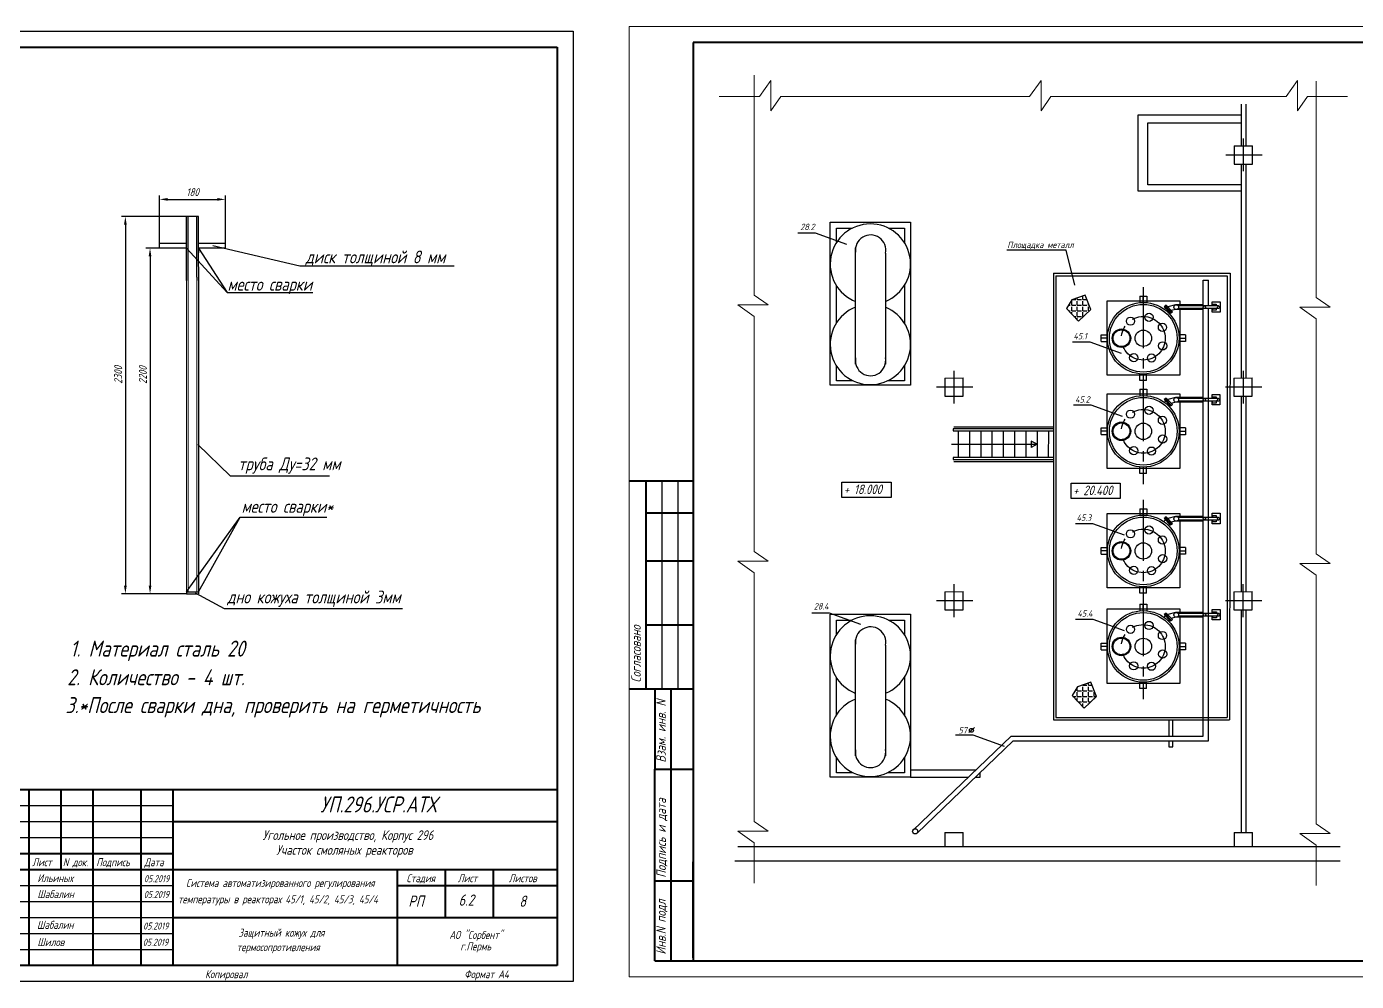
# Model space of a CAD drawing. Header units: millimetres. Extents: x -14 to 2659, y -2986 to -401.
# Drawn here: x 1185.8 to 1601.3, y -1104.3 to -805.9 of the extents above; entities that cross this region are included whole.
import ezdxf

# ---------------------------------------------------------------- set-up
doc = ezdxf.new("R2010")
doc.units = ezdxf.units.MM
doc.linetypes.add('CENTER2', pattern=[28.575, 19.05, -3.175, 3.175, -3.175])
doc.layers.get('0').update_dxf_attribs({"lineweight": 20})
for name, color, linetype, lineweight in [('MAIN', 7, 'Continuous', 50), ('Основная', 7, 'Continuous', 50), ('Тонкая', 7, 'Continuous', 20)]:
    doc.layers.add(name, color=color, linetype=linetype, lineweight=lineweight)
doc.layers.add('АСУТП', color=7, linetype='Continuous')
doc.styles.add('GOST тип А', font='GOST_A.TTF', dxfattribs={"oblique": 15})
doc.styles.add('ЕСКД', font='GOST_A.TTF', dxfattribs={"oblique": 15})
doc.dimstyles.new('ISO-25', dxfattribs={"dimtxt": 2.5, "dimasz": 2.5, "dimexe": 1.25, "dimexo": 0, "dimgap": 1, "dimtad": 1, "dimlfac": 20, "dimtxsty": 'ЕСКД', "dimcen": 2.5, "dimadec": 0, "dimazin": 0, "dimtfac": 1, "dimtmove": 0, "dimatfit": 0, "dimfxl": 1.25, "dimarcsym": 0})
pattern_1 = [(0, (1072.317, -26.7868), (0, 1.74625), [1.27, -0.47625]), (90, (1072.317, -26.7868), (-1.74625, 1e-16), [1.27, -0.47625])]

# ---------------------------------------------------------------- blocks, each defined once
blk = doc.blocks.new('*D32')
at = {"color": 0, "lineweight": -2}
for p, q in [((1223.69, -865.21), (1215.44, -865.21)), ((1216.69, -867.71), (1216.69, -980.59)), ((1223.15, -983.09), (1215.44, -983.09))]:
    blk.add_line(p, q, dxfattribs=at)
at = {"color": 0, "lineweight": -3}
for points in [[(1216.27, -867.71), (1217.11, -867.71), (1216.69, -865.21)], [(1216.27, -980.59), (1217.11, -980.59), (1216.69, -983.09)]]:
    blk.add_solid(points, dxfattribs=at)
at = {"layer": 'Defpoints', "color": 0, "lineweight": -3}
for p in [(1223.69, -865.21), (1216.69, -983.09), (1223.15, -983.09)]:
    blk.add_point(p, dxfattribs=at)
at = {"color": 0, "lineweight": -3, "insert": (1214.44, -914.69), "char_height": 2.5, "attachment_point": 5, "rotation": 90, "style": 'ЕСКД'}
blk.add_mtext('2300', dxfattribs=at)
blk = doc.blocks.new('*D33')
at = {"color": 0, "lineweight": -2}
for p, q in [((1224.4, -875.11), (1223.15, -875.11)), ((1224.4, -877.61), (1224.4, -980.59)), ((1229.47, -983.09), (1223.15, -983.09))]:
    blk.add_line(p, q, dxfattribs=at)
at = {"color": 0, "lineweight": -3}
for points in [[(1223.98, -877.61), (1224.81, -877.61), (1224.4, -875.11)], [(1223.98, -980.59), (1224.81, -980.59), (1224.4, -983.09)]]:
    blk.add_solid(points, dxfattribs=at)
at = {"layer": 'Defpoints', "color": 0, "lineweight": -3}
for p in [(1224.4, -875.11), (1224.4, -983.09), (1229.47, -983.09)]:
    blk.add_point(p, dxfattribs=at)
at = {"color": 0, "lineweight": -3, "insert": (1222.15, -914.76), "char_height": 2.5, "attachment_point": 5, "rotation": 90, "style": 'ЕСКД'}
blk.add_mtext('2200', dxfattribs=at)
blk = doc.blocks.new('*D31')
at = {"color": 0, "lineweight": -2}
for p, q in [((1227.37, -873.5), (1227.37, -858.6)), ((1229.87, -859.85), (1245.43, -859.85)), ((1247.93, -873.5), (1247.93, -858.6))]:
    blk.add_line(p, q, dxfattribs=at)
at = {"color": 0, "lineweight": -3}
for points in [[(1229.87, -859.43), (1229.87, -860.27), (1227.37, -859.85)], [(1245.43, -859.43), (1245.43, -860.27), (1247.93, -859.85)]]:
    blk.add_solid(points, dxfattribs=at)
at = {"layer": 'Defpoints', "color": 0, "lineweight": -3}
for p in [(1247.93, -859.85), (1227.37, -873.5), (1247.93, -873.5)]:
    blk.add_point(p, dxfattribs=at)
at = {"color": 0, "lineweight": -3, "insert": (1237.7, -857.6), "char_height": 2.5, "attachment_point": 5, "style": 'ЕСКД'}
blk.add_mtext('180', dxfattribs=at)

msp = doc.modelspace()

# ---------------------------------------------------------------- hatches: boundary and pattern name
at = {"lineweight": -3}
h = msp.add_hatch(dxfattribs=at)
h.set_pattern_fill('ANGLE', scale=0.25, style=0)
h.set_pattern_definition(pattern_1)
h.paths.add_polyline_path([(1516.56189, -889.82491), (1512.37945, -891.21796), (1510.70647, -894.00406), (1514.44279, -897.96031), (1518.29064, -894.22695)])
h = msp.add_hatch(dxfattribs=at)
h.set_pattern_fill('ANGLE', scale=0.25, style=0)
h.set_pattern_definition(pattern_1)
h.paths.add_polyline_path([(1518.36482, -1010.76372), (1514.18238, -1012.15677), (1512.5094, -1014.94287), (1516.24572, -1018.89912), (1520.09357, -1015.16576)])

# ---------------------------------------------------------------- linework, layer by layer
at = {"color": 0}
for p, q in [((1413.12457, -821.05756), (1413.12457, -889.75245)), ((1418.41008, -822.68923), (1414.82925, -827.74893)), ((1418.41008, -832.16305), (1418.41008, -822.68923)), ((1502.78178, -822.68923), (1499.20095, -827.74893)), ((1502.78178, -832.16305), (1502.78178, -822.68923)), ((1582.90752, -822.68923), (1579.32669, -827.74893)), ((1582.90752, -832.16305), (1582.90752, -822.68923)), ((1588.74802, -822.91199), (1588.74802, -890.48305)), ((1414.82925, -827.74893), (1402.20586, -827.74893)), ((1421.49237, -827.74893), (1418.41008, -832.16305)), ((1499.20095, -827.74893), (1421.49237, -827.74893)), ((1505.86407, -827.74893), (1502.78178, -832.16305)), ((1579.32669, -827.74893), (1505.86407, -827.74893)), ((1585.98981, -827.74893), (1582.90752, -832.16305)), ((1598.55007, -827.74893), (1585.98981, -827.74893)), ((1417.53869, -892.83474), (1408.06488, -892.83474)), ((1408.06488, -892.83474), (1413.12457, -896.41556)), ((1413.12457, -889.75245), (1417.53869, -892.83474)), ((1588.74802, -890.48305), (1593.16214, -893.56534)), ((1413.12457, -896.41556), (1413.12457, -969.87819)), ((1593.16214, -893.56534), (1583.68832, -893.56534)), ((1583.68832, -893.56534), (1588.74802, -897.14616)), ((1588.74802, -897.14616), (1588.74802, -970.60879)), ((1413.12457, -969.87819), (1417.53869, -972.96048)), ((1588.74802, -970.60879), (1593.16214, -973.69108)), ((1417.53869, -972.96048), (1408.06488, -972.96048)), ((1408.06488, -972.96048), (1413.12457, -976.54131)), ((1593.16214, -973.69108), (1583.68832, -973.69108)), ((1583.68832, -973.69108), (1588.74802, -977.27191)), ((1413.12457, -976.54131), (1413.12457, -1054.24989)), ((1588.74802, -977.27191), (1588.74802, -1054.98049)), ((1413.12457, -1054.24989), (1417.53869, -1057.33218)), ((1588.74802, -1054.98049), (1593.16214, -1058.06278)), ((1417.53869, -1057.33218), (1408.06488, -1057.33218)), ((1408.06488, -1057.33218), (1413.12457, -1060.913)), ((1593.16214, -1058.06278), (1583.68832, -1058.06278)), ((1583.68832, -1058.06278), (1588.74802, -1061.6436)), ((1413.12457, -1060.913), (1413.12457, -1073.5364)), ((1588.74802, -1061.6436), (1588.74802, -1074.267))]:
    msp.add_line(p, q, dxfattribs=at)
at = {"color": 7, "lineweight": -3}
for p, q in [((1565.27078, -830.06954), (1565.27102, -843.1473)), ((1566.72083, -830.06954), (1566.72107, -843.14128)), ((1533.11466, -857.28478), (1533.11466, -833.47387)), ((1533.11466, -833.47387), (1565.27086, -833.47387)), ((1536.09754, -855.29254), (1536.09754, -835.95955)), ((1536.09754, -835.95955), (1565.27089, -835.95955)), ((1563.08073, -843.15639), (1568.80311, -843.13264)), ((1563.08073, -843.15639), (1563.08418, -848.83831)), ((1568.80311, -848.83831), (1568.80311, -843.13264)), ((1563.08418, -848.83831), (1568.80311, -848.83831)), ((1565.27113, -848.83831), (1565.27237, -915.68456)), ((1566.72118, -848.83831), (1566.72242, -915.67854)), ((1565.27113, -855.27889), (1536.09754, -855.29254)), ((1565.27113, -857.28478), (1533.11466, -857.28478)), ((1239.54307, -865.21088), (1235.79003, -865.21088)), ((1432.3338, -870.43262), (1426.82205, -870.43262)), ((1442.13604, -873.9797), (1432.3338, -870.43262)), ((1227.36954, -875.10622), (1223.04734, -875.10622)), ((1227.36954, -875.10622), (1227.36954, -873.50371)), ((1227.36954, -873.50371), (1235.76528, -873.50371)), ((1234.04233, -875.10622), (1227.36954, -875.10622)), ((1235.76119, -875.10622), (1234.04233, -875.10622)), ((1235.76119, -875.10622), (1248.49002, -888.90196)), ((1239.55342, -873.50371), (1247.92957, -873.50371)), ((1247.92944, -875.10622), (1241.25665, -875.10622)), ((1247.92943, -875.10623), (1247.92943, -873.46088)), ((1510.59951, -875.69035), (1492.13114, -875.69035)), ((1513.37943, -886.71167), (1510.59951, -875.69035)), ((1506.64148, -882.96137), (1561.87748, -882.96137)), ((1506.64148, -882.96137), (1506.64148, -1022.47547)), ((1507.39879, -883.71737), (1507.39879, -1021.72276)), ((1507.39879, -883.71737), (1560.90206, -883.71737)), ((1560.90206, -883.71737), (1560.90206, -1021.72276)), ((1561.87748, -882.96137), (1561.71385, -1022.47547)), ((1553.46362, -885.13321), (1555.09744, -885.13321)), ((1553.46362, -893.15936), (1553.46362, -885.13321)), ((1555.09744, -893.15936), (1555.09744, -885.13321)), ((1512.37945, -891.21796), (1510.70647, -894.00406)), ((1516.56189, -889.82491), (1512.37945, -891.21796)), ((1518.29064, -894.22695), (1516.56189, -889.82491)), ((1533.6791, -890.07688), (1533.6791, -892.10507)), ((1533.6791, -890.07728), (1534.73281, -890.07728)), ((1534.73067, -892.05556), (1534.73281, -890.07728)), ((1534.73281, -890.07728), (1535.78652, -890.07728)), ((1535.78652, -890.07728), (1535.78652, -892.10548)), ((1541.53646, -893.22596), (1541.22204, -893.44196)), ((1541.53646, -893.22596), (1543.45245, -895.26808)), ((1541.9137, -892.95119), (1541.59928, -893.16718)), ((1541.59928, -893.16718), (1543.55991, -895.24323)), ((1541.9137, -892.95119), (1543.82969, -894.9933)), ((1544.80824, -892.80162), (1542.37324, -893.44097)), ((1553.46362, -892.80162), (1544.80824, -892.80162)), ((1558.25666, -893.17065), (1545.63994, -893.15936)), ((1510.70647, -894.00406), (1514.44279, -897.96031)), ((1514.44279, -897.96031), (1518.29064, -894.22695)), ((1541.22204, -893.44196), (1543.18267, -895.518)), ((1541.2782, -894.30562), (1541.63121, -893.87521)), ((1542.67273, -895.46019), (1542.88714, -895.20508)), ((1543.18267, -895.518), (1543.45245, -895.26808)), ((1544.80824, -894.26034), (1543.47134, -894.61137)), ((1543.55991, -895.24323), (1543.82969, -894.9933)), ((1553.46362, -894.26034), (1544.80824, -894.26034)), ((1558.26264, -893.95553), (1545.59323, -893.95553)), ((1553.46362, -922.12826), (1553.46362, -893.95553)), ((1555.09744, -1029.08211), (1555.09744, -893.95553)), ((1518.08158, -904.50134), (1512.56984, -904.50134)), ((1527.88382, -908.04842), (1518.08158, -904.50134)), ((1521.55974, -904.29937), (1523.58793, -904.29937)), ((1521.56014, -903.24566), (1521.56014, -902.19195)), ((1521.56014, -902.19195), (1523.58834, -902.19195)), ((1523.53842, -903.24781), (1521.56014, -903.24566)), ((1521.56014, -904.29937), (1521.56014, -903.24566)), ((1547.90119, -904.30366), (1545.87299, -904.30366)), ((1547.90159, -902.19624), (1545.8734, -902.19624)), ((1545.92291, -903.24781), (1547.90119, -903.24995)), ((1547.90119, -902.19624), (1547.90119, -903.24995)), ((1547.90119, -903.24995), (1547.90119, -904.30366)), ((1472.72531, -915.69374), (1478.4477, -915.66999)), ((1472.72531, -915.69374), (1472.72876, -921.37565)), ((1478.4477, -921.37565), (1478.4477, -915.66999)), ((1533.67443, -916.41813), (1533.67482, -914.38993)), ((1534.72814, -916.41833), (1533.67443, -916.41813)), ((1534.73067, -914.44005), (1534.72814, -916.41833)), ((1535.78185, -916.41853), (1534.72814, -916.41833)), ((1535.78185, -916.41894), (1535.78224, -914.39074)), ((1563.06151, -915.69374), (1568.78389, -915.66999)), ((1563.06151, -915.69374), (1563.06496, -921.37565)), ((1568.78389, -921.37565), (1568.78389, -915.66999)), ((1472.72876, -921.37565), (1478.4477, -921.37565)), ((1533.6791, -919.15922), (1533.6791, -921.18741)), ((1533.6791, -919.15962), (1534.73281, -919.15962)), ((1534.73067, -921.1379), (1534.73281, -919.15962)), ((1534.73281, -919.15962), (1535.78652, -919.15962)), ((1535.78652, -919.15962), (1535.78652, -921.18782)), ((1541.53646, -922.21694), (1541.22204, -922.43293)), ((1541.53646, -922.21694), (1543.45245, -924.25905)), ((1541.9137, -921.94216), (1541.59928, -922.15816)), ((1541.59928, -922.15816), (1543.55991, -924.2342)), ((1541.9137, -921.94216), (1543.82969, -923.98428)), ((1544.80824, -921.79259), (1542.37324, -922.43195)), ((1553.46362, -921.79259), (1544.80824, -921.79259)), ((1558.24894, -922.13254), (1545.63221, -922.12125)), ((1563.06496, -921.37565), (1568.78389, -921.37565)), ((1565.27248, -921.37565), (1565.27359, -982.45453)), ((1566.72253, -921.37565), (1566.72366, -982.44851)), ((1518.42016, -924.18344), (1512.90841, -924.18344)), ((1528.2224, -927.73052), (1518.42016, -924.18344)), ((1541.22204, -922.43293), (1543.18267, -924.50897)), ((1541.2782, -923.29659), (1541.63121, -922.86619)), ((1542.67273, -924.45117), (1542.88714, -924.19605)), ((1543.18267, -924.50897), (1543.45245, -924.25905)), ((1544.80824, -923.25132), (1543.47134, -923.60234)), ((1543.55991, -924.2342), (1543.82969, -923.98428)), ((1553.46362, -923.25132), (1544.80824, -923.25132)), ((1558.25492, -922.91742), (1545.5855, -922.91742)), ((1553.46362, -959.28224), (1553.46362, -922.91742)), ((1506.64148, -931.53929), (1475.35288, -931.53929)), ((1475.35288, -931.53929), (1475.35288, -932.17276)), ((1475.35288, -932.17276), (1506.64148, -932.17276)), ((1506.64148, -930.99187), (1475.53427, -930.99187)), ((1476.92056, -932.17276), (1476.91366, -940.48302)), ((1480.43954, -932.17276), (1480.43264, -940.48302)), ((1483.95851, -932.17276), (1483.95162, -940.48302)), ((1487.45817, -932.17276), (1487.45128, -940.48302)), ((1490.97715, -932.17276), (1490.97026, -940.48302)), ((1494.49613, -932.17276), (1494.48923, -940.48302)), ((1498.02479, -932.17276), (1498.0179, -940.48302)), ((1501.54377, -932.17276), (1501.53687, -940.48302)), ((1505.06274, -932.17276), (1505.05585, -940.48302)), ((1521.55974, -933.38171), (1523.58793, -933.38171)), ((1521.56014, -932.328), (1521.56014, -931.27429)), ((1521.56014, -931.27429), (1523.58834, -931.27429)), ((1523.53842, -932.33014), (1521.56014, -932.328)), ((1521.56014, -933.38171), (1521.56014, -932.328)), ((1547.90119, -933.386), (1545.87299, -933.386)), ((1547.90159, -931.27858), (1545.8734, -931.27858)), ((1545.92291, -932.33014), (1547.90119, -932.33229)), ((1547.90119, -931.27858), (1547.90119, -932.33229)), ((1547.90119, -932.33229), (1547.90119, -933.386)), ((1474.81898, -936.35892), (1501.54029, -936.35874)), ((1501.54029, -936.35874), (1499.68248, -935.40778)), ((1499.68248, -935.40778), (1499.68248, -937.3622)), ((1501.54029, -936.35874), (1499.68248, -937.3622)), ((1506.64148, -940.48302), (1475.35288, -940.48302)), ((1475.35288, -940.48302), (1475.35288, -941.11649)), ((1475.35288, -941.11649), (1506.64148, -941.11649)), ((1506.64148, -941.85185), (1475.53427, -941.85185)), ((1533.67443, -945.50046), (1533.67482, -943.47227)), ((1534.72814, -945.50067), (1533.67443, -945.50046)), ((1534.73067, -943.52239), (1534.72814, -945.50067)), ((1535.78185, -945.50087), (1534.72814, -945.50067)), ((1535.78185, -945.50127), (1535.78224, -943.47308)), ((1235.76561, -982.50725), (1252.58348, -959.13397)), ((1533.6791, -956.54522), (1533.6791, -958.57341)), ((1533.6791, -956.54562), (1534.73281, -956.54562)), ((1534.73067, -958.5239), (1534.73281, -956.54562)), ((1534.73281, -956.54562), (1535.78652, -956.54562)), ((1535.78652, -956.54562), (1535.78652, -958.57382)), ((1541.53646, -959.36981), (1541.22204, -959.5858)), ((1541.22204, -959.5858), (1543.18267, -961.66185)), ((1541.53646, -959.36981), (1543.45245, -961.41192)), ((1541.9137, -959.09504), (1541.59928, -959.31103)), ((1541.59928, -959.31103), (1543.55991, -961.38707)), ((1541.9137, -959.09504), (1543.82969, -961.13715)), ((1544.80824, -958.94547), (1542.37324, -959.58482)), ((1553.46362, -958.94547), (1544.80824, -958.94547)), ((1558.26496, -959.28654), (1545.64823, -959.27524)), ((1519.00965, -961.29616), (1513.4979, -961.29616)), ((1528.81189, -964.84324), (1519.00965, -961.29616)), ((1541.2782, -960.44947), (1541.63121, -960.01906)), ((1542.67273, -961.60404), (1542.88714, -961.34892)), ((1543.18267, -961.66185), (1543.45245, -961.41192)), ((1544.80824, -960.40419), (1543.47134, -960.75522)), ((1543.55991, -961.38707), (1543.82969, -961.13715)), ((1553.46362, -960.40419), (1544.80824, -960.40419)), ((1558.27094, -960.07142), (1545.60152, -960.07142)), ((1553.46362, -989.31836), (1553.46362, -960.07142)), ((1521.55974, -970.76771), (1523.58793, -970.76771)), ((1521.56014, -969.714), (1521.56014, -968.66029)), ((1521.56014, -968.66029), (1523.58834, -968.66029)), ((1523.53842, -969.71614), (1521.56014, -969.714)), ((1521.56014, -970.76771), (1521.56014, -969.714)), ((1547.90119, -970.772), (1545.87299, -970.772)), ((1547.90159, -968.66458), (1545.8734, -968.66458)), ((1545.92291, -969.71614), (1547.90119, -969.71829)), ((1547.90119, -968.66458), (1547.90119, -969.71829)), ((1547.90119, -969.71829), (1547.90119, -970.772)), ((1235.76561, -982.50725), (1239.56251, -982.50319)), ((1235.76561, -982.50725), (1235.76561, -983.09015)), ((1235.76561, -983.09015), (1239.56251, -983.09015)), ((1238.49837, -982.77675), (1247.5176, -987.72428)), ((1239.56251, -982.50319), (1239.56251, -983.09015)), ((1472.72531, -982.46385), (1478.4477, -982.4401)), ((1472.72531, -982.46385), (1472.72876, -988.14577)), ((1478.4477, -988.14577), (1478.4477, -982.4401)), ((1533.67443, -982.88646), (1533.67482, -980.85827)), ((1534.72814, -982.88667), (1533.67443, -982.88646)), ((1534.73067, -980.90839), (1534.72814, -982.88667)), ((1535.78185, -982.88687), (1534.72814, -982.88667)), ((1535.78185, -982.88727), (1535.78224, -980.85908)), ((1563.02734, -982.46385), (1568.74973, -982.4401)), ((1563.02734, -982.46385), (1563.03079, -988.14577)), ((1568.74973, -988.14577), (1568.74973, -982.4401)), ((1247.5176, -987.72428), (1303.29718, -987.72428)), ((1472.72876, -988.14577), (1478.4477, -988.14577)), ((1533.6791, -986.39247), (1533.6791, -988.42067)), ((1533.6791, -986.39288), (1534.73281, -986.39288)), ((1534.73067, -988.37116), (1534.73281, -986.39288)), ((1534.73281, -986.39288), (1535.78652, -986.39288)), ((1535.78652, -986.39288), (1535.78652, -988.42107)), ((1563.03079, -988.14577), (1568.74973, -988.14577)), ((1565.27372, -988.14577), (1565.27501, -1057.74331)), ((1566.72377, -988.14577), (1566.72508, -1057.73729)), ((1436.67515, -989.14906), (1431.1634, -989.14906)), ((1446.47739, -992.69614), (1436.67515, -989.14906)), ((1519.0857, -991.17859), (1513.57395, -991.17859)), ((1528.88794, -994.72567), (1519.0857, -991.17859)), ((1541.53646, -989.39802), (1541.22204, -989.61401)), ((1541.22204, -989.61401), (1543.18267, -991.69006)), ((1541.2782, -990.47768), (1541.63121, -990.04727)), ((1541.53646, -989.39802), (1543.45245, -991.44013)), ((1541.9137, -989.12325), (1541.59928, -989.33924)), ((1541.59928, -989.33924), (1543.55991, -991.41528)), ((1541.9137, -989.12325), (1543.82969, -991.16536)), ((1544.80824, -988.97368), (1542.37324, -989.61303)), ((1542.67273, -991.63225), (1542.88714, -991.37714)), ((1543.18267, -991.69006), (1543.45245, -991.44013)), ((1544.80824, -990.4324), (1543.47134, -990.78343)), ((1543.55991, -991.41528), (1543.82969, -991.16536)), ((1553.46362, -988.97368), (1544.80824, -988.97368)), ((1553.46362, -990.4324), (1544.80824, -990.4324)), ((1558.29546, -990.10756), (1545.62605, -990.10756)), ((1558.28948, -989.32268), (1545.67276, -989.31138)), ((1553.46362, -1027.59043), (1553.46362, -990.10756)), ((1521.55974, -1000.61497), (1523.58793, -1000.61497)), ((1521.56014, -999.56126), (1521.56014, -998.50755)), ((1521.56014, -998.50755), (1523.58834, -998.50755)), ((1523.53842, -999.5634), (1521.56014, -999.56126)), ((1521.56014, -1000.61497), (1521.56014, -999.56126)), ((1547.90119, -1000.61925), (1545.87299, -1000.61925)), ((1547.90159, -998.51183), (1545.8734, -998.51183)), ((1545.92291, -999.5634), (1547.90119, -999.56554)), ((1547.90119, -998.51183), (1547.90119, -999.56554)), ((1547.90119, -999.56554), (1547.90119, -1000.61925)), ((1514.18238, -1012.15677), (1512.5094, -1014.94287)), ((1518.36482, -1010.76372), (1514.18238, -1012.15677)), ((1520.09357, -1015.16576), (1518.36482, -1010.76372)), ((1533.67443, -1012.73372), (1533.67482, -1010.70552)), ((1534.72814, -1012.73392), (1533.67443, -1012.73372)), ((1534.73067, -1010.75564), (1534.72814, -1012.73392)), ((1535.78185, -1012.73413), (1534.72814, -1012.73392)), ((1535.78185, -1012.73453), (1535.78224, -1010.70633)), ((1512.5094, -1014.94287), (1516.24572, -1018.89912)), ((1516.24572, -1018.89912), (1520.09357, -1015.16576)), ((1507.39879, -1021.72276), (1560.90206, -1021.72276)), ((1481.94401, -1024.94299), (1480.22804, -1026.50315)), ((1506.64148, -1022.47547), (1561.71385, -1022.47547)), ((1542.73471, -1022.47547), (1542.73172, -1027.59043)), ((1543.95964, -1027.59043), (1543.95964, -1022.47547)), ((1462.7956, -1057.01621), (1493.44253, -1027.59043)), ((1464.04006, -1057.90191), (1494.08176, -1029.08211)), ((1481.52769, -1027.26899), (1476.01594, -1027.26899)), ((1491.32993, -1030.81607), (1481.52769, -1027.26899)), ((1493.44253, -1027.59043), (1553.46362, -1027.59043)), ((1494.08176, -1029.08211), (1555.09744, -1029.08211)), ((1542.73084, -1029.08211), (1542.72976, -1030.9382)), ((1543.95964, -1030.9382), (1543.95964, -1029.08211)), ((1542.72976, -1030.9382), (1543.95964, -1030.9382)), ((1482.35414, -1038.237), (1462.04159, -1038.237)), ((1462.04159, -1040.41381), (1480.08699, -1040.41381)), ((1482.26962, -1040.41381), (1483.73239, -1040.41381)), ((1483.73239, -1040.41381), (1483.73239, -1039.01054)), ((1472.77108, -1057.75237), (1478.49347, -1057.72863)), ((1472.77108, -1057.75237), (1472.77379, -1062.20812)), ((1478.49347, -1062.20812), (1478.49347, -1057.72863)), ((1563.08999, -1057.75237), (1568.81238, -1057.72863)), ((1563.08999, -1057.75237), (1563.0927, -1062.20812)), ((1568.81238, -1062.20812), (1568.81238, -1057.72863)), ((1596.28321, -1062.20812), (1408.0316, -1062.20812)), ((1596.28321, -1066.68318), (1407.12642, -1066.68318))]:
    msp.add_line(p, q, dxfattribs=at)
at = {"color": 7, "linetype": 'CENTER2', "lineweight": -3}
for p, q in [((1566.03117, -851.08199), (1566.03117, -840.84524)), ((1560.4832, -845.91637), (1571.83133, -845.91637)), ((1534.73067, -887.28048), (1534.73067, -919.7442)), ((1475.67576, -923.61933), (1475.67576, -913.38258)), ((1566.01195, -923.61933), (1566.01195, -913.38258)), ((1534.73067, -916.36282), (1534.73067, -948.82654)), ((1470.12779, -918.45371), (1481.47591, -918.45371)), ((1560.46398, -918.45371), (1571.8121, -918.45371)), ((1534.73067, -953.74882), (1534.73067, -986.21254)), ((1475.67576, -990.38944), (1475.67576, -980.1527)), ((1565.97779, -990.38944), (1565.97779, -980.1527)), ((1534.73067, -983.59607), (1534.73067, -1016.0598)), ((1470.12779, -985.22382), (1481.47591, -985.22382)), ((1560.42982, -985.22382), (1571.77794, -985.22382))]:
    msp.add_line(p, q, dxfattribs=at)
at = {"color": 0, "lineweight": -3}
for p, q in [((1235.79003, -865.21088), (1223.69901, -865.21088)), ((1235.76561, -880.79645), (1235.79003, -865.21088)), ((1236.26561, -880.88962), (1236.26561, -865.21088)), ((1239.06251, -880.88962), (1239.06251, -865.21088)), ((1239.56251, -880.79645), (1239.54307, -865.21088)), ((1241.25665, -875.10622), (1239.55653, -875.10622)), ((1239.55653, -875.10622), (1248.49002, -888.90196)), ((1239.55722, -875.66105), (1239.55722, -875.75422)), ((1239.55722, -875.75422), (1239.55722, -876.55577)), ((1244.0659, -874.2369), (1271.21332, -880.58559)), ((1271.21332, -880.58559), (1319.38692, -880.58559)), ((1235.76561, -885.21766), (1235.76561, -880.88962)), ((1236.26561, -885.21766), (1236.26561, -880.88962)), ((1239.06251, -884.2136), (1239.06251, -880.88962)), ((1239.06251, -884.2136), (1239.06251, -885.2136)), ((1239.56251, -880.88962), (1239.56251, -982.50319)), ((1239.56251, -880.88962), (1239.56251, -882.36855)), ((1248.49002, -888.90196), (1275.29757, -888.90196)), ((1239.35199, -936.49524), (1249.40308, -946.2901)), ((1249.40308, -946.2901), (1280.51735, -946.2901)), ((1239.56251, -982.50319), (1252.58348, -959.13397)), ((1252.58348, -959.13397), (1279.61277, -959.13397)), ((1235.76561, -983.09015), (1220.81019, -983.09015))]:
    msp.add_line(p, q, dxfattribs=at)
for p, q in [((1235.76561, -885.21766), (1235.76561, -982.50725)), ((1236.26561, -885.21766), (1236.26561, -982.50725)), ((1236.26561, -885.43121), (1236.26561, -890.1782)), ((1239.06251, -885.2136), (1239.06251, -982.47159)), ((1239.06251, -885.43121), (1239.06251, -890.17822)), ((1235.76561, -890.9782), (1235.76561, -891.7782)), ((1235.76561, -891.7782), (1235.76561, -892.57837))]:
    msp.add_line(p, q)
at = {"color": 7, "lineweight": 40}
for p, q in [((1394.07939, -972.87649), (1394.07939, -988.87649)), ((1394.07939, -988.87649), (1394.07939, -1036.87649))]:
    msp.add_line(p, q, dxfattribs=at)
at = {"color": 7, "lineweight": -3}
for points in [[(1436.90367, -866.95291), (1462.04159, -866.95291), (1462.04159, -917.93441), (1436.90367, -917.93441)], [(1440.53289, -948.21002), (1455.92064, -948.21002), (1455.92064, -953.04026), (1440.53289, -953.04026)], [(1512.14329, -948.52926), (1527.53105, -948.52926), (1527.53105, -953.3595), (1512.14329, -953.3595)], [(1436.90367, -989.43232), (1462.04159, -989.43232), (1462.04159, -1040.41381), (1436.90367, -1040.41381)]]:
    msp.add_lwpolyline(points, close=True, dxfattribs=at)
for points in [[(1438.91387, -873.25351), (1438.91387, -868.8529), (1443.822, -868.8529)], [(1455.09542, -868.8529), (1460.14488, -868.8529), (1460.14488, -873.47705)], [(1444.90172, -911.30218), (1444.84874, -911.30218), (1444.84874, -875.02797)], [(1454.16121, -876.70852), (1454.16121, -911.30218), (1454.12448, -911.30218)], [(1438.91387, -898.37393), (1438.91387, -886.90065)], [(1460.14488, -886.67711), (1460.14488, -898.59747)], [(1546.1791, -893.95553), (1546.1791, -914.82508), (1523.40715, -914.82508), (1523.40715, -891.53683), (1546.1791, -891.53683), (1546.1791, -893.15936)], [(1556.22672, -893.16884), (1556.22672, -891.83628), (1558.70182, -891.83628), (1558.70182, -895.11395), (1556.22672, -895.11395), (1556.22672, -893.95553)], [(1556.4084, -893.169), (1556.4084, -892.55945), (1557.54159, -892.55945), (1557.54159, -893.17001)], [(1557.54159, -893.95553), (1557.54159, -894.52605), (1556.4084, -894.52605), (1556.4084, -893.95553)], [(1444.09273, -916.5536), (1438.91387, -916.5536), (1438.91387, -912.02107)], [(1460.14488, -911.79753), (1460.14488, -916.5536), (1454.82469, -916.5536)], [(1546.1791, -922.91742), (1546.1791, -943.90742), (1523.40715, -943.90742), (1523.40715, -920.61916), (1546.1791, -920.61916), (1546.1791, -922.12174)], [(1556.219, -922.13073), (1556.219, -920.79817), (1558.6941, -920.79817), (1558.6941, -924.07584), (1556.219, -924.07584), (1556.219, -922.91742)], [(1556.40068, -922.13089), (1556.40068, -921.52134), (1557.53386, -921.52134), (1557.53386, -922.1319)], [(1557.53386, -922.91742), (1557.53386, -923.48794), (1556.40068, -923.48794), (1556.40068, -922.91742)], [(1546.1791, -960.07142), (1546.1791, -981.29342), (1523.40715, -981.29342), (1523.40715, -958.00516), (1546.1791, -958.00516), (1546.1791, -959.27572)], [(1556.23502, -959.28472), (1556.23502, -957.95217), (1558.71012, -957.95217), (1558.71012, -961.22984), (1556.23502, -961.22984), (1556.23502, -960.07142)], [(1556.4167, -959.28489), (1556.4167, -958.67534), (1557.54988, -958.67534), (1557.54988, -959.2859)], [(1557.54988, -960.07142), (1557.54988, -960.64194), (1556.4167, -960.64194), (1556.4167, -960.07142)], [(1546.1791, -990.10756), (1546.1791, -1011.14068), (1523.40715, -1011.14068), (1523.40715, -987.85242), (1546.1791, -987.85242), (1546.1791, -989.31184)], [(1556.25954, -989.32086), (1556.25954, -987.98831), (1558.73464, -987.98831), (1558.73464, -991.26598), (1556.25954, -991.26598), (1556.25954, -990.10756)], [(1556.44122, -989.32103), (1556.44122, -988.71148), (1557.57441, -988.71148), (1557.57441, -989.32204)], [(1438.91387, -995.73292), (1438.91387, -991.33231), (1443.822, -991.33231)], [(1455.09542, -991.33231), (1460.14488, -991.33231), (1460.14488, -995.95646)], [(1557.57441, -990.10756), (1557.57441, -990.67808), (1556.44122, -990.67808), (1556.44122, -990.10756)], [(1444.90172, -1033.78159), (1444.84874, -1033.78159), (1444.84874, -997.50738)], [(1454.16121, -999.18793), (1454.16121, -1033.78159), (1454.12448, -1033.78159)], [(1438.91387, -1020.85334), (1438.91387, -1009.38006)], [(1460.14488, -1009.15651), (1460.14488, -1021.07688)], [(1444.09273, -1039.03301), (1438.91387, -1039.03301), (1438.91387, -1034.50048)], [(1460.14488, -1034.27694), (1460.14488, -1039.03301), (1454.82469, -1039.03301)]]:
    msp.add_lwpolyline(points, dxfattribs=at)
for centre, radius in [((1534.73067, -903.24781), 11.19224), ((1534.73067, -903.24781), 10.57011), ((1534.73067, -903.24781), 10.57011), ((1545.00491, -893.52156), 0.73106), ((1553.82623, -893.54617), 0.38582), ((1558.25666, -893.55647), 0.38582), ((1530.72207, -897.90647), 1.28077), ((1536.52027, -896.68894), 1.28077), ((1527.90956, -903.24781), 2.89417), ((1527.90956, -903.24781), 2.61717), ((1534.73067, -903.24781), 2.56465), ((1540.71306, -899.84716), 1.28077), ((1540.78476, -905.64089), 1.28077), ((1531.74694, -909.32183), 1.28077), ((1537.3068, -909.4366), 1.28077), ((1534.73067, -932.33014), 11.19224), ((1534.73067, -932.33014), 10.57011), ((1534.73067, -932.33014), 10.57011), ((1545.00491, -922.51253), 0.73106), ((1553.81851, -922.50806), 0.38582), ((1558.24894, -922.51836), 0.38582), ((1530.72207, -926.98881), 1.28077), ((1536.52027, -925.77127), 1.28077), ((1527.90956, -932.33014), 2.89417), ((1527.90956, -932.33014), 2.61717), ((1534.73067, -932.33014), 2.56465), ((1540.71306, -928.9295), 1.28077), ((1540.78476, -934.72323), 1.28077), ((1531.74694, -938.40417), 1.28077), ((1537.3068, -938.51894), 1.28077), ((1534.73067, -969.71614), 11.19224), ((1534.73067, -969.71614), 10.57011), ((1534.73067, -969.71614), 10.57011), ((1545.00491, -959.6654), 0.73106), ((1553.83453, -959.66206), 0.38582), ((1558.26496, -959.67236), 0.38582), ((1530.72207, -964.37481), 1.28077), ((1536.52027, -963.15727), 1.28077), ((1527.90956, -969.71614), 2.89417), ((1527.90956, -969.71614), 2.61717), ((1534.73067, -969.71614), 2.56465), ((1540.71306, -966.3155), 1.28077), ((1540.78476, -972.10923), 1.28077), ((1531.74694, -975.79017), 1.28077), ((1537.3068, -975.90494), 1.28077), ((1534.73067, -999.5634), 11.19224), ((1534.73067, -999.5634), 10.57011), ((1534.73067, -999.5634), 10.57011), ((1530.72207, -994.22206), 1.28077), ((1536.52027, -993.00453), 1.28077), ((1545.00491, -989.69362), 0.73106), ((1553.85905, -989.6982), 0.38582), ((1558.28948, -989.7085), 0.38582), ((1527.90956, -999.5634), 2.89417), ((1527.90956, -999.5634), 2.61717), ((1534.73067, -999.5634), 2.56465), ((1540.71306, -996.16275), 1.28077), ((1540.78476, -1001.95649), 1.28077), ((1531.74694, -1005.63742), 1.28077), ((1537.3068, -1005.75219), 1.28077), ((1481.0287, -1025.78425), 0.60072), ((1463.47085, -1057.34923), 0.79924)]:
    msp.add_circle(centre, radius, dxfattribs=at)
at = {"color": 7, "linetype": 'CENTER2', "lineweight": -3}
for centre in [(1534.73067, -903.24781), (1534.73067, -932.33014), (1534.73067, -969.71614), (1534.73067, -999.5634)]:
    msp.add_circle(centre, 6.8211, dxfattribs=at)
at = {"color": 7, "lineweight": -3}
for centre, radius, start, end in [((1449.45871, -880.07708), 12.56004, 291.9873461, 248.4671529), ((1449.53484, -875.70273), 4.73444, 347.7345479, 188.193846), ((1449.45871, -905.1975), 12.56004, 111.5328471, 68.0126539), ((1449.5131, -910.22976), 4.73444, 170.1297, 10.9579132), ((1449.45871, -1002.55649), 12.56004, 291.9873461, 248.4671529), ((1449.53484, -998.18214), 4.73444, 347.7345479, 188.193846), ((1449.45871, -1027.67691), 12.56004, 111.5328471, 68.0126539), ((1449.5131, -1032.70917), 4.73444, 170.1297, 10.9579132)]:
    msp.add_arc(centre, radius, start, end, dxfattribs=at)
at = {"layer": 'MAIN', "color": 7, "linetype": 'Continuous', "lineweight": 40}
for p, q in [((1374.06562, -947.85711), (1394.06562, -947.85711)), ((1379.26419, -947.85711), (1379.26419, -1012.85711)), ((1379.26419, -957.85711), (1394.06562, -957.85711)), ((1379.26419, -972.85711), (1394.06562, -972.85711)), ((1379.26419, -992.85711), (1394.06562, -992.85711)), ((1374.06562, -1012.85711), (1394.06562, -1012.85711)), ((1382.06562, -1012.86903), (1382.06562, -1037.86903)), ((1387.06562, -1012.86903), (1387.06562, -1097.86903)), ((1382.06562, -1097.86903), (1382.06562, -1037.86903)), ((1382.06562, -1037.86903), (1394.06562, -1037.86903)), ((1394.06562, -1096.86903), (1394.06562, -1066.86903)), ((1382.06562, -1072.86903), (1394.06562, -1072.86903))]:
    msp.add_line(p, q, dxfattribs=at)
at = {"layer": 'MAIN', "color": 7, "linetype": 'Continuous', "lineweight": -3}
for p, q in [((1384.26419, -947.85711), (1384.26419, -1012.85711)), ((1389.26419, -947.85711), (1389.26419, -1012.85711))]:
    msp.add_line(p, q, dxfattribs=at)
at = {"layer": 'АСУТП'}
for p, q in [((1146.59032, -807.25108), (1356.59032, -807.25108)), ((1356.59032, -807.25108), (1356.59032, -1104.25108)), ((1356.59032, -1104.25108), (1146.59032, -1104.25108))]:
    msp.add_line(p, q, dxfattribs=at)
at = {"layer": 'АСУТП', "color": 7, "linetype": 'Continuous', "lineweight": 40}
for p, q in [((1166.59032, -812.25108), (1351.59032, -812.25108)), ((1351.59032, -812.25108), (1351.59032, -1099.25108)), ((1351.59032, -1099.25108), (1166.59032, -1099.25108))]:
    msp.add_line(p, q, dxfattribs=at)
at = {"layer": 'АСУТП', "color": 7, "linetype": 'Continuous', "lineweight": -3}
for p, q in [((1351.59032, -812.25108), (1166.59032, -812.25108)), ((1166.59032, -1044.25108), (1351.59032, -1044.25108))]:
    msp.add_line(p, q, dxfattribs=at)
at = {"layer": 'Основная', "lineweight": 40}
for p, q in [((1789.07939, -810.8522), (1394.07939, -810.8522)), ((1394.07939, -810.8522), (1394.07939, -1097.8522)), ((1166.59032, -1044.25108), (1351.59032, -1044.25108)), ((1186.59032, -1099.25108), (1186.59032, -1044.25108)), ((1196.59032, -1069.25108), (1196.59032, -1044.25108)), ((1206.59032, -1099.25108), (1206.59032, -1044.25108)), ((1221.59032, -1099.25108), (1221.59032, -1044.25108)), ((1231.59032, -1099.25108), (1231.59032, -1044.25108)), ((1231.59032, -1054.25108), (1351.59032, -1054.25108)), ((1166.59032, -1064.25108), (1231.59032, -1064.25108)), ((1166.59032, -1069.25108), (1351.59032, -1069.25108)), ((1301.59032, -1069.25108), (1301.59032, -1099.25108)), ((1316.59032, -1069.25108), (1316.59032, -1084.25108)), ((1331.59032, -1069.25108), (1331.59032, -1084.25108)), ((1301.59032, -1074.25108), (1351.59032, -1074.25108)), ((1231.59032, -1084.25108), (1351.59032, -1084.25108)), ((1382.06562, -1097.86903), (1789.07939, -1097.8522))]:
    msp.add_line(p, q, dxfattribs=at)
at = {"layer": 'Тонкая'}
for p, q in [((1794.07939, -805.8522), (1374.07939, -805.8522)), ((1374.07939, -805.8522), (1374.07939, -1102.8522)), ((1374.07939, -1102.8522), (1794.07939, -1102.8522))]:
    msp.add_line(p, q, dxfattribs=at)
at = {"layer": 'Тонкая', "lineweight": 40}
msp.add_line((1394.07939, -810.8522), (1394.07939, -905.8522), dxfattribs=at)
at = {"layer": 'Тонкая', "lineweight": -3}
for p, q in [((1166.59032, -1049.25108), (1231.59032, -1049.25108)), ((1166.59032, -1054.25108), (1231.59032, -1054.25108)), ((1166.59032, -1059.25108), (1231.59032, -1059.25108)), ((1166.59032, -1074.25108), (1231.59032, -1074.25108)), ((1166.59032, -1079.25108), (1231.59032, -1079.25108)), ((1166.59032, -1084.25108), (1231.59032, -1084.25108)), ((1166.59032, -1089.25108), (1231.59032, -1089.25108)), ((1166.59032, -1094.25108), (1231.59032, -1094.25108))]:
    msp.add_line(p, q, dxfattribs=at)

# ---------------------------------------------------------------- texts
at = {"color": 0, "linetype": 'Continuous', "style": 'GOST тип А', "oblique": 15}
for p in [(1222.50906, -1073.24885), (1222.42881, -1078.18408), (1222.24461, -1088.04043), (1222.15251, -1093.12153)]:
    msp.add_text('05.2019', height=2.2, dxfattribs=at).set_placement(p)
at = {"color": 7, "linetype": 'Continuous', "style": 'GOST тип А', "oblique": 15}
for s, p in [('АО "Сорбент"', (1317.88798, -1090.98163)), ('г.Пермь', (1321.36026, -1094.53365))]:
    msp.add_text(s, height=2.5, dxfattribs=at).set_placement(p)
at = {"layer": 'MAIN', "lineweight": 15, "style": 'GOST тип А', "oblique": 15}
for s, height, p in [('диск толщиной 8 мм', 4, (1272.99787, -879.84048)), ('место сварки', 4, (1248.61766, -888.38437)), ('труба Ду=32 мм', 4, (1251.94412, -944.51162)), ('место сварки*', 4, (1253.00535, -957.79671)), ('дно кожуха толщиной 3мм', 4, (1248.5056, -986.12384)), ('1. Материал сталь 20', 5, (1199.41889, -1002.7546)), ('2. Количество - 4 шт.', 5, (1198.52352, -1011.70129)), ('3.*После сварки дна, проверить на герметичность', 5, (1198.00734, -1020.40001)), ('Система автоматизированного регулирования', 2.5, (1235.6615, -1074.73868)), ('температуры в реакторах 45/1, 45/2, 45/3, 45/4', 2.5, (1233.14063, -1079.83657)), ('Защитный кожух для', 2.5, (1252.04098, -1090.27741)), ('термосопротивления', 2.5, (1251.48618, -1094.80348))]:
    msp.add_text(s, height=height, dxfattribs=at).set_placement(p)
at = {"layer": 'MAIN', "color": 7, "linetype": 'Continuous', "lineweight": -3, "style": 'GOST тип А', "oblique": 15}
for s, p in [('+ 18.000', (1441.15638, -951.97207)), ('+ 20.400', (1512.76678, -952.29131))]:
    msp.add_text(s, height=3, dxfattribs=at).set_placement(p)
at = {"layer": 'MAIN', "color": 7, "linetype": 'Continuous', "lineweight": 40, "style": 'GOST тип А', "oblique": 15}
for s, p in [('Согласовано', (1377.74066, -1010.85711)), ('Взам. инв. N', (1385.54209, -1035.86903)), ('Подпись и дата', (1385.58915, -1071.86903)), ('Инв.N подл', (1385.54209, -1095.86903))]:
    msp.add_text(s, height=3, rotation=90, dxfattribs=at).set_placement(p)
at = {"layer": 'MAIN', "style": 'GOST тип А', "oblique": 15}
msp.add_text('УП.296.УСР.АТХ', height=5, dxfattribs=at).set_placement((1277.59036, -1051.45272))
at = {"layer": 'MAIN', "color": 7, "linetype": 'Continuous', "style": 'GOST тип А', "oblique": 15}
for s, p in [('Угольное производство, Корпус 296', (1259.58892, -1060.04395)), ('Участок смоляных реакторов', (1263.8263, -1064.6786))]:
    msp.add_text(s, height=3, dxfattribs=at).set_placement(p)
at = {"layer": 'MAIN', "lineweight": 40, "style": 'GOST тип А', "oblique": 15}
msp.add_text('Шабалин', height=2.5, dxfattribs=at).set_placement((1189.07964, -1087.83294))
at = {"layer": 'АСУТП', "color": 7, "linetype": 'Continuous', "lineweight": -3, "style": 'GOST тип А', "oblique": 15}
for s, p in [('28.2', (1427.56246, -869.4585)), ('Площадка металл', (1492.21865, -875.05562)), ('45.1', (1512.8883, -903.59299)), ('45.2', (1513.41515, -923.38797)), ('45.3', (1513.89168, -960.31257)), ('28.4', (1431.7768, -988.03371)), ('45.4', (1514.14829, -990.25751)), ('57', (1476.97455, -1026.77453))]:
    msp.add_text(s, height=2, dxfattribs=at).set_placement(p)
at = {"layer": 'АСУТП', "style": 'GOST тип А', "oblique": 15}
for s, p in [('Копировал', (1241.59032, -1103.25108)), ('Формат A4', (1322.59032, -1103.25108))]:
    msp.add_text(s, height=2.5, dxfattribs=at).set_placement(p)
at = {"layer": 'Тонкая', "lineweight": 40, "style": 'GOST тип А', "oblique": 15}
for s, height, p in [('Лист', 2.5, (1187.59032, -1068.25108)), ('N док.', 2.5, (1197.14571, -1068.25108)), ('Подпись', 2.5, (1207.59032, -1068.25108)), ('Дата', 2.5, (1222.59032, -1068.25108)), ('Ильиных', 2.5, (1189.1953, -1073.22394)), ('Стадия', 2.5, (1304.52604, -1073.25108)), ('Лист', 2.5, (1320.54853, -1073.25108)), ('Листов', 2.5, (1336.46532, -1073.25108)), ('Шабалин', 2.5, (1189.1953, -1078.22394)), ('РП', 3.5, (1305.10402, -1080.91755)), ('6.2', 3.5, (1320.7978, -1080.57154)), ('8', 3.5, (1339.74682, -1080.91755)), ('Шилов', 2.5, (1189.1953, -1093.22394))]:
    msp.add_text(s, height=height, dxfattribs=at).set_placement(p)

# ---------------------------------------------------------------- dimensions: what is measured, and where the dimension line sits
at = {"color": 0, "lineweight": -3}
for base, p1, p2, angle, text, picture, middle in [((1247.92943, -859.84899), (1227.36954, -873.50371), (1247.92943, -873.50371), 180, '180', '*D31', (1237.69634, -859.84899)), ((1216.68929, -983.09015), (1223.69402, -865.21088), (1223.14744, -983.09015), 90, '2300', '*D32', (1216.68929, -914.6946)), ((1224.39744, -983.09015), (1224.39744, -875.10622), (1229.46776, -983.09015), 90, '2200', '*D33', (1224.39744, -914.76278))]:
    dim = msp.add_linear_dim(base=base, p1=p1, p2=p2, angle=angle, text=text, dimstyle='ISO-25', dxfattribs=at)
    dim.commit()
    dim.dimension.update_dxf_attribs({"geometry": picture, "text_midpoint": middle, "dimtype": 160})

doc.saveas('drawing.dxf')
